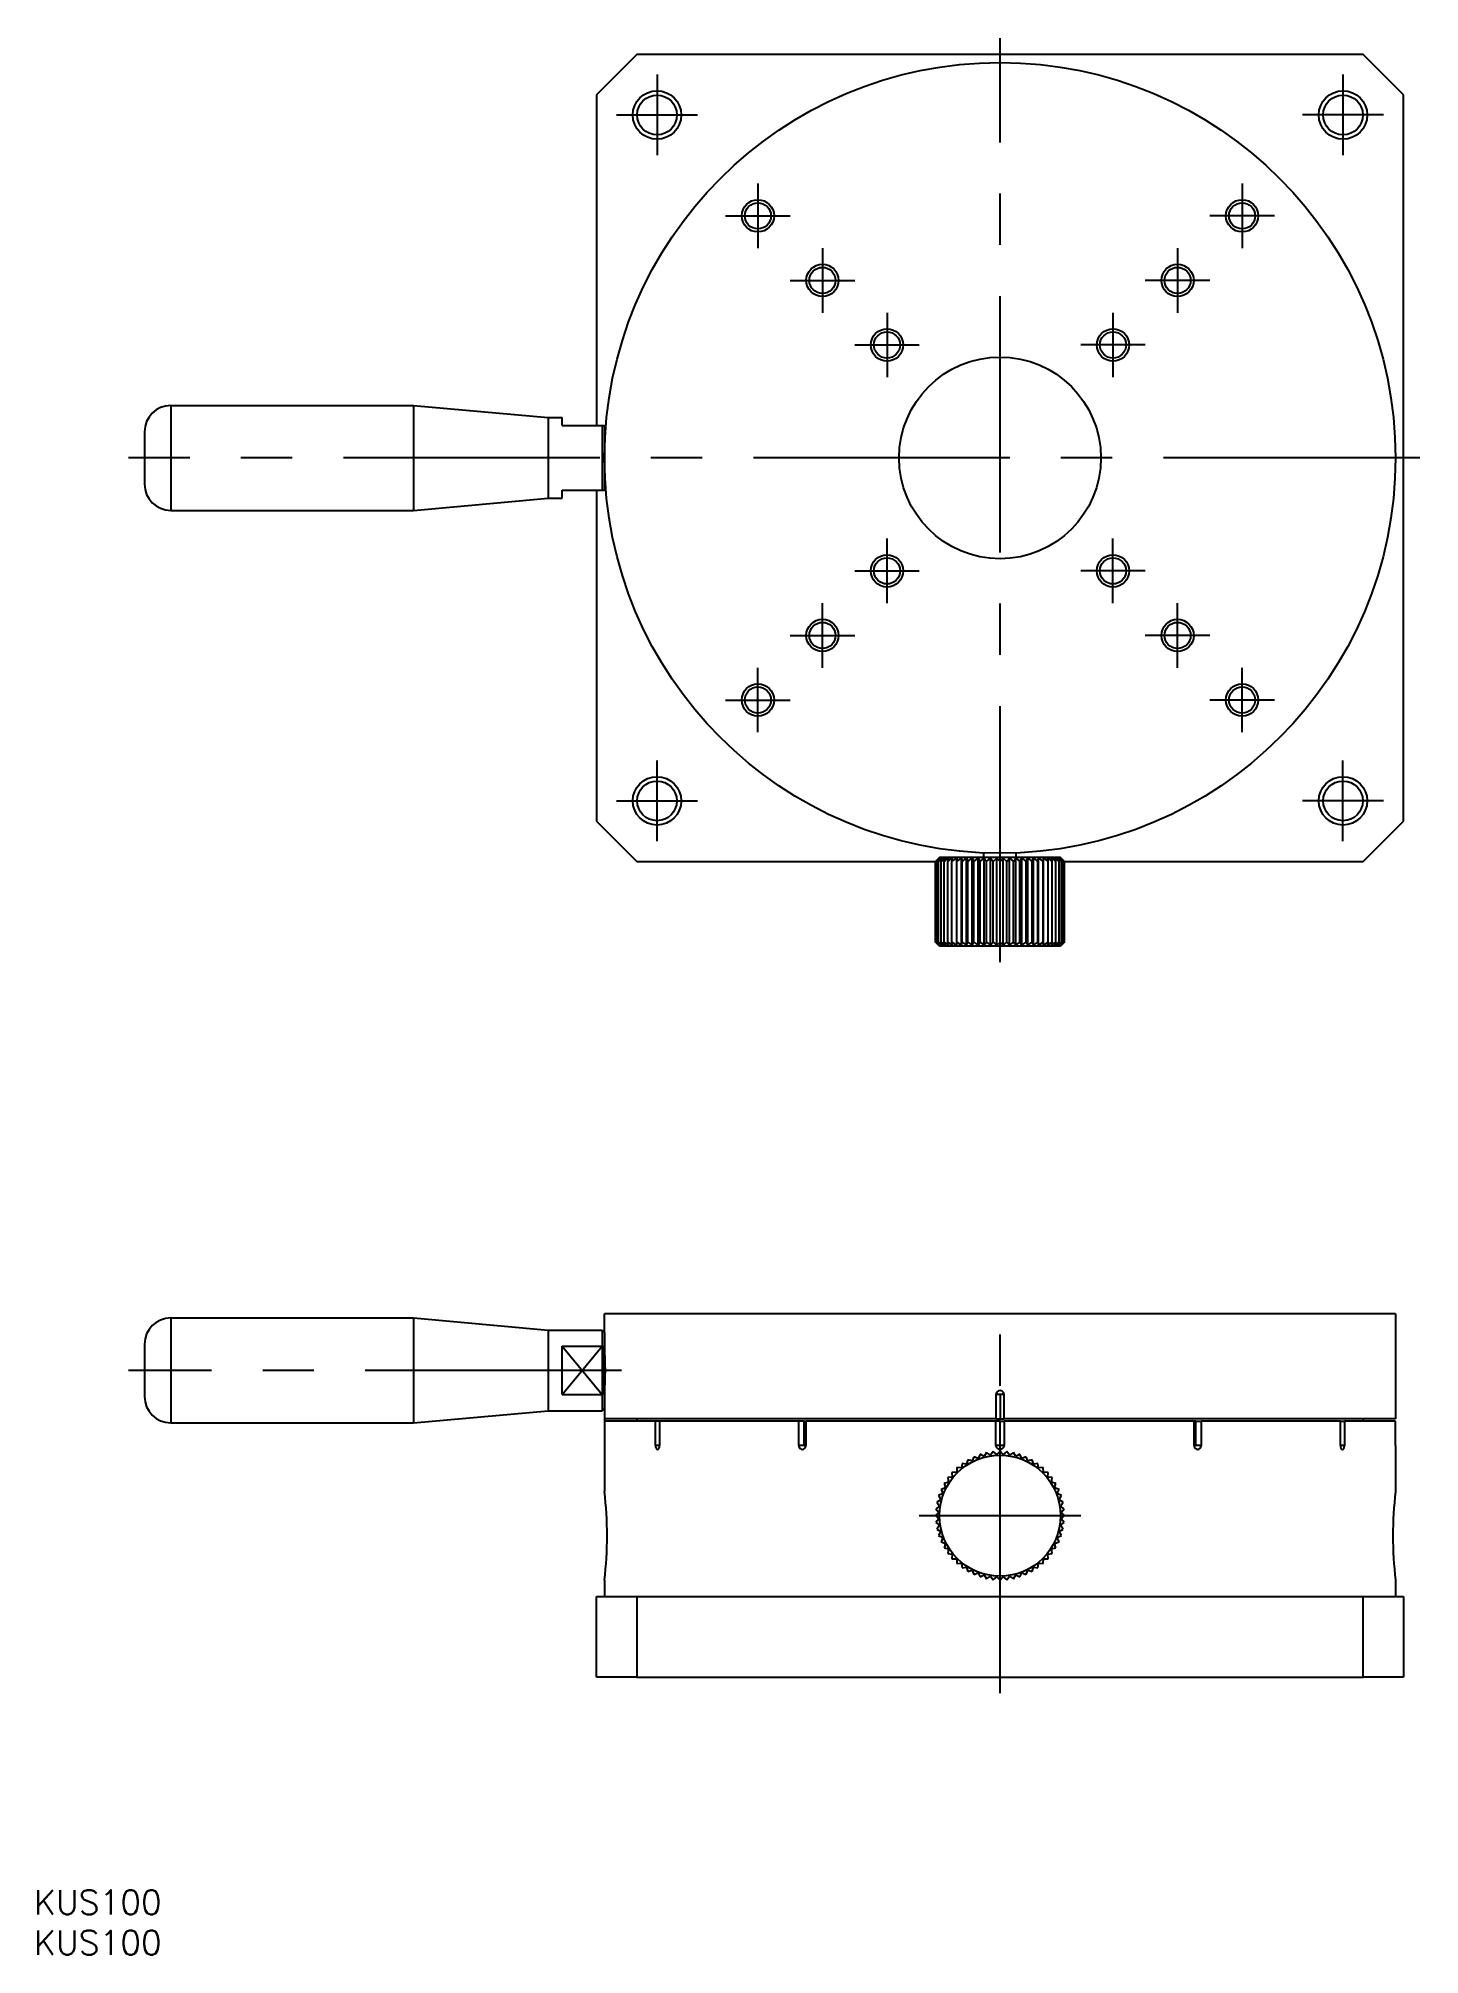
# Model space of a CAD drawing. Extents: x -119 to 52, y -185 to 52.
import ezdxf

# ---------------------------------------------------------------- set-up
doc = ezdxf.new("R2010")
doc.units = 0
doc.linetypes.add('CENTER', pattern=[50.8, 31.75, -6.35, 6.35, -6.35])
doc.layers.get('0').update_dxf_attribs({"linetype": 'CONTINUOUS'})
doc.layers.add('CENTER', color=1, linetype='CONTINUOUS')
doc.styles.get("Standard").update_dxf_attribs({"font": 'txt.shx', "height": 3, "bigfont": 'bigfont.shx'})

msp = doc.modelspace()

# ---------------------------------------------------------------- linework, layer by layer
at = {"color": 7, "linetype": 'CONTINUOUS'}
for p, q in [((-45, 50), (-50, 45)), ((45, 50), (-45, 50)), ((50, 45), (45, 50)), ((-50, 45), (-50, 4)), ((50, -45), (50, 45)), ((-102.75, 6.5), (-102.75, -6.5)), ((-102.75, 6.5), (-72.67, 6.5)), ((-72.67, 6.5), (-72.67, -6.5)), ((-72.67, 6.5), (-56, 5)), ((-56, 5), (-56, -5)), ((-56, 5), (-54.25, 5)), ((-54.25, 4), (-54.25, 5)), ((-106, 3.25), (-106, -3.25)), ((-54.25, 4), (-49, 4)), ((-49.3, 4), (-49.3, -4)), ((-49, 4), (-49, -4)), ((-49, 3), (-48.91, 3)), ((-54.25, -5), (-54.25, -4)), ((-54.25, -4), (-49, -4)), ((-50, -4), (-50, -45)), ((-49, -3), (-48.91, -3)), ((-102.75, -6.5), (-72.67, -6.5)), ((-72.67, -6.5), (-56, -5)), ((-56, -5), (-54.25, -5)), ((-50, -45), (-45, -50)), ((45, -50), (50, -45)), ((-7.5, -49.5), (-8, -50)), ((-8, -50), (-7.59, -49.6)), ((-7.59, -49.6), (-7.96, -50)), ((-7.96, -50), (-7.51, -49.6)), ((-7.51, -49.6), (-7.83, -50)), ((-7.83, -50), (-7.34, -49.6)), ((-7.34, -49.6), (-7.61, -50)), ((-7.61, -50), (-7.1, -49.6)), ((7.5, -49.5), (-7.5, -49.5)), ((-7.1, -49.6), (-7.31, -50)), ((-7.31, -50), (-6.77, -49.6)), ((-6.77, -49.6), (-6.93, -50)), ((-6.93, -50), (-6.37, -49.6)), ((-6.37, -49.6), (-6.47, -50)), ((-6.47, -50), (-5.91, -49.6)), ((-5.91, -49.6), (-5.95, -50)), ((-5.95, -50), (-5.37, -49.6)), ((-5.37, -60.4), (-5.37, -49.6)), ((-5.37, -49.6), (-5.35, -50)), ((-5.35, -50), (-4.78, -49.6)), ((-4.78, -60.4), (-4.78, -49.6)), ((-4.78, -49.6), (-4.7, -50)), ((-4.7, -50), (-4.14, -49.6)), ((-4.14, -60.4), (-4.14, -49.6)), ((-4.14, -49.6), (-4, -50)), ((-4, -50), (-3.45, -49.6)), ((-3.45, -60.4), (-3.45, -49.6)), ((-3.45, -49.6), (-3.25, -50)), ((-3.25, -50), (-2.72, -49.6)), ((-2.72, -60.4), (-2.72, -49.6)), ((-2.72, -49.6), (-2.47, -50)), ((-2.47, -50), (-1.97, -49.6)), ((-2, -49.5), (-2, -48.96)), ((-1.97, -60.4), (-1.97, -49.6)), ((-1.97, -49.6), (-1.66, -50)), ((-1.66, -50), (-1.19, -49.6)), ((-1.19, -60.4), (-1.19, -49.6)), ((-1.19, -49.6), (-0.84, -50)), ((-0.84, -50), (-0.4, -49.6)), ((-0.4, -60.4), (-0.4, -49.6)), ((-0.4, -49.6), (0, -50)), ((0, -50), (0.4, -49.6)), ((0.4, -60.4), (0.4, -49.6)), ((0.4, -49.6), (0.84, -50)), ((0.84, -50), (1.19, -49.6)), ((1.19, -60.4), (1.19, -49.6)), ((1.19, -49.6), (1.66, -50)), ((1.66, -50), (1.97, -49.6)), ((1.97, -60.4), (1.97, -49.6)), ((1.97, -49.6), (2.47, -50)), ((2, -49.5), (2, -48.96)), ((2.47, -50), (2.72, -49.6)), ((2.72, -60.4), (2.72, -49.6)), ((2.72, -49.6), (3.25, -50)), ((3.25, -50), (3.45, -49.6)), ((3.45, -60.4), (3.45, -49.6)), ((3.45, -49.6), (4, -50)), ((4, -50), (4.14, -49.6)), ((4.14, -60.4), (4.14, -49.6)), ((4.14, -49.6), (4.7, -50)), ((4.7, -50), (4.78, -49.6)), ((4.78, -60.4), (4.78, -49.6)), ((4.78, -49.6), (5.35, -50)), ((5.35, -50), (5.37, -49.6)), ((5.37, -60.4), (5.37, -49.6)), ((5.37, -49.6), (5.95, -50)), ((5.95, -50), (5.91, -49.6)), ((5.91, -49.6), (6.47, -50)), ((6.47, -50), (6.37, -49.6)), ((6.37, -49.6), (6.93, -50)), ((6.93, -50), (6.77, -49.6)), ((6.77, -49.6), (7.31, -50)), ((7.31, -50), (7.1, -49.6)), ((7.1, -49.6), (7.61, -50)), ((7.61, -50), (7.34, -49.6)), ((7.34, -49.6), (7.83, -50)), ((8, -50), (7.5, -49.5)), ((7.83, -50), (7.51, -49.6)), ((7.51, -49.6), (7.96, -50)), ((7.96, -50), (7.59, -49.6)), ((7.59, -49.6), (8, -50)), ((-45, -50), (-8, -50)), ((-8, -60), (-8, -50)), ((-7.96, -60), (-7.96, -50)), ((-7.83, -60), (-7.83, -50)), ((-7.61, -60), (-7.61, -50)), ((-7.31, -60), (-7.31, -50)), ((-6.93, -60), (-6.93, -50)), ((-6.47, -60), (-6.47, -50)), ((-5.95, -60), (-5.95, -50)), ((-5.35, -60), (-5.35, -50)), ((-4.7, -60), (-4.7, -50)), ((-4, -60), (-4, -50)), ((-3.25, -60), (-3.25, -50)), ((-2.47, -60), (-2.47, -50)), ((-1.66, -60), (-1.66, -50)), ((-0.84, -60), (-0.84, -50)), ((0, -60), (0, -50)), ((0.84, -60), (0.84, -50)), ((1.66, -60), (1.66, -50)), ((2.47, -60), (2.47, -50)), ((3.25, -60), (3.25, -50)), ((4, -60), (4, -50)), ((4.7, -60), (4.7, -50)), ((5.35, -60), (5.35, -50)), ((5.95, -60), (5.95, -50)), ((6.47, -60), (6.47, -50)), ((6.93, -60), (6.93, -50)), ((7.31, -60), (7.31, -50)), ((7.61, -60), (7.61, -50)), ((7.83, -60), (7.83, -50)), ((7.96, -60), (7.96, -50)), ((8, -50), (45, -50)), ((8, -60), (8, -50)), ((-8, -60), (-7.59, -60.4)), ((-7.5, -60.5), (-8, -60)), ((-7.96, -60), (-7.51, -60.4)), ((-7.59, -60.4), (-7.96, -60)), ((-7.83, -60), (-7.34, -60.4)), ((-7.51, -60.4), (-7.83, -60)), ((-7.61, -60), (-7.1, -60.4)), ((-7.34, -60.4), (-7.61, -60)), ((7.5, -60.5), (-7.5, -60.5)), ((-7.31, -60), (-6.77, -60.4)), ((-7.1, -60.4), (-7.31, -60)), ((-6.93, -60), (-6.37, -60.4)), ((-6.77, -60.4), (-6.93, -60)), ((-6.47, -60), (-5.91, -60.4)), ((-6.37, -60.4), (-6.47, -60)), ((-5.95, -60), (-5.37, -60.4)), ((-5.91, -60.4), (-5.95, -60)), ((-5.37, -60.4), (-5.35, -60)), ((-5.35, -60), (-4.78, -60.4)), ((-4.78, -60.4), (-4.7, -60)), ((-4.7, -60), (-4.14, -60.4)), ((-4.14, -60.4), (-4, -60)), ((-4, -60), (-3.45, -60.4)), ((-3.45, -60.4), (-3.25, -60)), ((-3.25, -60), (-2.72, -60.4)), ((-2.72, -60.4), (-2.47, -60)), ((-2.47, -60), (-1.97, -60.4)), ((-1.97, -60.4), (-1.66, -60)), ((-1.66, -60), (-1.19, -60.4)), ((-1.19, -60.4), (-0.84, -60)), ((-0.84, -60), (-0.4, -60.4)), ((-0.4, -60.4), (0, -60)), ((0, -60), (0.4, -60.4)), ((0.4, -60.4), (0.84, -60)), ((0.84, -60), (1.19, -60.4)), ((1.19, -60.4), (1.66, -60)), ((1.66, -60), (1.97, -60.4)), ((1.97, -60.4), (2.47, -60)), ((2.47, -60), (2.72, -60.4)), ((2.72, -60.4), (3.25, -60)), ((3.25, -60), (3.45, -60.4)), ((3.45, -60.4), (4, -60)), ((4, -60), (4.14, -60.4)), ((4.14, -60.4), (4.7, -60)), ((4.7, -60), (4.78, -60.4)), ((4.78, -60.4), (5.35, -60)), ((5.35, -60), (5.37, -60.4)), ((5.37, -60.4), (5.95, -60)), ((5.91, -60.4), (6.47, -60)), ((5.95, -60), (5.91, -60.4)), ((6.37, -60.4), (6.93, -60)), ((6.47, -60), (6.37, -60.4)), ((6.77, -60.4), (7.31, -60)), ((6.93, -60), (6.77, -60.4)), ((7.1, -60.4), (7.61, -60)), ((7.31, -60), (7.1, -60.4)), ((7.34, -60.4), (7.83, -60)), ((7.61, -60), (7.34, -60.4)), ((8, -60), (7.5, -60.5)), ((7.51, -60.4), (7.96, -60)), ((7.83, -60), (7.51, -60.4)), ((7.59, -60.4), (8, -60)), ((7.96, -60), (7.59, -60.4)), ((-102.75, -106.58), (-102.75, -113.08)), ((-102.75, -106.58), (-72.67, -106.58)), ((-72.67, -106.58), (-72.67, -113.08)), ((-72.67, -106.58), (-56, -108.08)), ((49, -106.08), (-49, -106.08)), ((-49, -108.38), (-49, -106.08)), ((49, -106.08), (49, -119.08)), ((-56, -108.08), (-56, -113.08)), ((-56, -108.08), (-49.3, -108.08)), ((-49.3, -108.08), (-49.3, -110.08)), ((-49.3, -108.08), (-49, -108.38)), ((-49, -108.38), (-49, -110.61)), ((-106, -109.83), (-106, -113.08)), ((-54.25, -116.08), (-54.25, -110.08)), ((-54.25, -110.08), (-49.3, -110.08)), ((-49.3, -110.08), (-49.3, -116.08)), ((-49.3, -110.08), (-49, -110.61)), ((-49, -115.54), (-49, -110.61)), ((-106, -113.08), (-106, -116.33)), ((-102.75, -113.08), (-102.75, -119.58)), ((-72.67, -113.08), (-72.67, -119.58)), ((-56, -113.08), (-56, -118.08)), ((-54.25, -116.08), (-49.3, -116.08)), ((-49.3, -116.08), (-49, -115.54)), ((-49.3, -116.08), (-49.3, -118.08)), ((-49, -115.54), (-49, -117.78)), ((0, -116.08), (-0.5, -116.08)), ((-0.5, -116.08), (-0.5, -119.08)), ((0, -116.08), (0, -119.08)), ((0.5, -116.08), (0, -116.08)), ((0.5, -119.08), (0.5, -116.08)), ((-72.67, -119.58), (-56, -118.08)), ((-56, -118.08), (-49.3, -118.08)), ((-49.3, -118.08), (-49, -117.78)), ((-49, -117.78), (-49, -120.08)), ((-102.75, -119.58), (-72.67, -119.58)), ((-0.5, -119.08), (-49, -119.08)), ((-49, -119.38), (-49, -122.38)), ((-42.68, -119.38), (-49, -119.38)), ((-45, -119.08), (-45, -119.38)), ((-42.68, -122.38), (-42.68, -119.38)), ((-42.18, -119.38), (-42.68, -119.38)), ((-24.93, -119.38), (-42.18, -119.38)), ((-42.18, -119.38), (-42.18, -122.38)), ((-24.93, -122.38), (-24.93, -119.38)), ((-24.25, -119.38), (-24.93, -119.38)), ((-24.25, -122.38), (-24.25, -119.38)), ((-24.25, -119.38), (-24.07, -119.38)), ((-24.07, -119.38), (-24.07, -122.38)), ((-0.5, -119.38), (-24.07, -119.38)), ((-0.5, -119.08), (0, -119.08)), ((-0.5, -122.38), (-0.5, -119.38)), ((0, -119.38), (-0.5, -119.38)), ((0, -119.08), (0.5, -119.08)), ((0, -122.38), (0, -119.38)), ((0, -119.38), (0.5, -119.38)), ((49, -119.08), (0.5, -119.08)), ((24.07, -119.38), (0.5, -119.38)), ((0.5, -119.38), (0.5, -122.38)), ((24.07, -122.38), (24.07, -119.38)), ((24.25, -119.38), (24.07, -119.38)), ((24.25, -122.38), (24.25, -119.38)), ((24.25, -119.38), (24.93, -119.38)), ((24.93, -119.38), (24.93, -122.38)), ((42.18, -119.38), (24.93, -119.38)), ((42.18, -122.38), (42.18, -119.38)), ((42.18, -119.38), (42.68, -119.38)), ((42.68, -119.38), (42.68, -122.38)), ((49, -119.38), (42.68, -119.38)), ((45, -119.08), (45, -119.38)), ((49, -122.38), (49, -119.38)), ((-49, -122.38), (-49, -128.09)), ((-42.18, -122.38), (-42.68, -122.38)), ((-24.25, -122.38), (-24.93, -122.38)), ((-24.07, -122.38), (-24.25, -122.38)), ((-2.47, -123.47), (-2.72, -123.98)), ((-1.97, -123.73), (-2.47, -123.47)), ((-1.66, -123.25), (-1.97, -123.73)), ((-1.19, -123.57), (-1.66, -123.25)), ((-0.84, -123.12), (-1.19, -123.57)), ((-0.4, -123.49), (-0.84, -123.12)), ((0, -122.38), (-0.5, -122.38)), ((0, -123.08), (-0.4, -123.49)), ((0.5, -122.38), (0, -122.38)), ((0.4, -123.49), (0, -123.08)), ((0.84, -123.12), (0.4, -123.49)), ((1.19, -123.57), (0.84, -123.12)), ((1.66, -123.25), (1.19, -123.57)), ((1.97, -123.73), (1.66, -123.25)), ((2.47, -123.47), (1.97, -123.73)), ((2.72, -123.98), (2.47, -123.47)), ((24.25, -122.38), (24.07, -122.38)), ((24.93, -122.38), (24.25, -122.38)), ((42.68, -122.38), (42.18, -122.38)), ((49, -122.38), (49, -128.09)), ((-5.37, -125.7), (-5.95, -125.72)), ((-5.95, -125.72), (-5.91, -126.29)), ((-5.35, -125.13), (-5.37, -125.7)), ((-4.78, -125.17), (-5.35, -125.13)), ((-4.7, -124.6), (-4.78, -125.17)), ((-4.14, -124.7), (-4.7, -124.6)), ((-4, -124.15), (-4.14, -124.7)), ((-3.45, -124.3), (-4, -124.15)), ((-3.25, -123.77), (-3.45, -124.3)), ((-2.72, -123.98), (-3.25, -123.77)), ((3.25, -123.77), (2.72, -123.98)), ((3.45, -124.3), (3.25, -123.77)), ((4, -124.15), (3.45, -124.3)), ((4.14, -124.7), (4, -124.15)), ((4.7, -124.6), (4.14, -124.7)), ((4.78, -125.17), (4.7, -124.6)), ((5.35, -125.13), (4.78, -125.17)), ((5.37, -125.7), (5.35, -125.13)), ((5.95, -125.72), (5.37, -125.7)), ((5.91, -126.29), (5.95, -125.72)), ((-6.77, -127.63), (-7.31, -127.82)), ((-7.31, -127.82), (-7.1, -128.35)), ((-6.37, -126.94), (-6.93, -127.08)), ((-6.93, -127.08), (-6.77, -127.63)), ((-5.91, -126.29), (-6.47, -126.37)), ((-6.47, -126.37), (-6.37, -126.94)), ((6.47, -126.37), (5.91, -126.29)), ((6.37, -126.94), (6.47, -126.37)), ((6.93, -127.08), (6.37, -126.94)), ((6.77, -127.63), (6.93, -127.08)), ((7.31, -127.82), (6.77, -127.63)), ((7.1, -128.35), (7.31, -127.82)), ((-7.51, -129.89), (-7.96, -130.24)), ((-7.96, -130.24), (-7.59, -130.68)), ((-7.34, -129.11), (-7.83, -129.41)), ((-7.83, -129.41), (-7.51, -129.89)), ((-7.1, -128.35), (-7.61, -128.6)), ((-7.61, -128.6), (-7.34, -129.11)), ((7.61, -128.6), (7.1, -128.35)), ((7.34, -129.11), (7.61, -128.6)), ((7.83, -129.41), (7.34, -129.11)), ((7.51, -129.89), (7.83, -129.41)), ((7.96, -130.24), (7.51, -129.89)), ((7.59, -130.68), (7.96, -130.24)), ((-7.59, -130.68), (-8, -131.08)), ((-8, -131.08), (-7.59, -131.47)), ((-7.59, -131.47), (-7.96, -131.91)), ((-7.96, -131.91), (-7.51, -132.26)), ((-7.51, -132.26), (-7.83, -132.74)), ((-7.83, -132.74), (-7.34, -133.04)), ((7.34, -133.04), (7.83, -132.74)), ((7.51, -132.26), (7.96, -131.91)), ((7.83, -132.74), (7.51, -132.26)), ((8, -131.08), (7.59, -130.68)), ((7.59, -131.47), (8, -131.08)), ((7.96, -131.91), (7.59, -131.47)), ((-7.34, -133.04), (-7.61, -133.55)), ((-7.61, -133.55), (-7.1, -133.8)), ((-7.1, -133.8), (-7.31, -134.33)), ((-7.31, -134.33), (-6.77, -134.53)), ((-6.77, -134.53), (-6.93, -135.08)), ((-6.93, -135.08), (-6.37, -135.21)), ((-6.37, -135.21), (-6.47, -135.78)), ((6.37, -135.21), (6.93, -135.08)), ((6.47, -135.78), (6.37, -135.21)), ((6.77, -134.53), (7.31, -134.33)), ((6.93, -135.08), (6.77, -134.53)), ((7.1, -133.8), (7.61, -133.55)), ((7.31, -134.33), (7.1, -133.8)), ((7.61, -133.55), (7.34, -133.04)), ((-6.47, -135.78), (-5.91, -135.86)), ((-5.91, -135.86), (-5.95, -136.43)), ((-5.95, -136.43), (-5.37, -136.45)), ((-5.37, -136.45), (-5.35, -137.02)), ((-5.35, -137.02), (-4.78, -136.98)), ((-4.78, -136.98), (-4.7, -137.55)), ((-4.7, -137.55), (-4.14, -137.45)), ((-4.14, -137.45), (-4, -138)), ((4, -138), (4.14, -137.45)), ((4.14, -137.45), (4.7, -137.55)), ((4.7, -137.55), (4.78, -136.98)), ((4.78, -136.98), (5.35, -137.02)), ((5.35, -137.02), (5.37, -136.45)), ((5.37, -136.45), (5.95, -136.43)), ((5.91, -135.86), (6.47, -135.78)), ((5.95, -136.43), (5.91, -135.86)), ((-49, -139.08), (-49, -141.08)), ((-4, -138), (-3.45, -137.85)), ((-3.45, -137.85), (-3.25, -138.38)), ((-3.25, -138.38), (-2.72, -138.17)), ((-2.72, -138.17), (-2.47, -138.68)), ((-2.47, -138.68), (-1.97, -138.42)), ((-1.97, -138.42), (-1.66, -138.9)), ((-1.66, -138.9), (-1.19, -138.58)), ((-1.19, -138.58), (-0.84, -139.03)), ((-0.84, -139.03), (-0.4, -138.67)), ((-0.4, -138.67), (0, -139.08)), ((0, -139.08), (0.4, -138.67)), ((0.4, -138.67), (0.84, -139.03)), ((0.84, -139.03), (1.19, -138.58)), ((1.19, -138.58), (1.66, -138.9)), ((1.66, -138.9), (1.97, -138.42)), ((1.97, -138.42), (2.47, -138.68)), ((2.47, -138.68), (2.72, -138.17)), ((2.72, -138.17), (3.25, -138.38)), ((3.25, -138.38), (3.45, -137.85)), ((3.45, -137.85), (4, -138)), ((49, -139.08), (49, -141.08)), ((-50, -151.08), (-50, -141.08)), ((-50, -141.08), (-45, -141.08)), ((-45, -141.08), (-45, -151.08)), ((-45, -141.08), (45, -141.08)), ((45, -151.08), (45, -141.08)), ((45, -141.08), (50, -141.08)), ((50, -141.08), (50, -151.08)), ((-45, -151.08), (-50, -151.08)), ((-45, -151.08), (45, -151.08)), ((50, -151.08), (45, -151.08))]:
    msp.add_line(p, q, dxfattribs=at)
at = {"color": 3, "linetype": 'CONTINUOUS'}
for p, q in [((-54.25, -116.08), (-49.3, -110.08)), ((-54.25, -110.08), (-49.3, -116.08))]:
    msp.add_line(p, q, dxfattribs=at)
at = {"color": 7, "linetype": 'CONTINUOUS'}
for centre, radius in [((0, 0), 49), ((-42.5, 42.5), 2.46), ((42.5, 42.5), 2.46), ((-30, 30), 1.62), ((30, 30), 1.62), ((-22, 22), 1.62), ((22, 22), 1.62), ((-14, 14), 1.62), ((14, 14), 1.62), ((0, 0), 12.5), ((-14, -14), 1.62), ((14, -14), 1.62), ((-22, -22), 1.62), ((22, -22), 1.62), ((-30, -30), 1.62), ((30, -30), 1.62), ((-42.5, -42.5), 2.46), ((42.5, -42.5), 2.46), ((0, -131.08), 7.5)]:
    msp.add_circle(centre, radius, dxfattribs=at)
at = {"color": 3, "linetype": 'CONTINUOUS'}
for centre, radius in [((-42.5, 42.5), 3), ((42.5, 42.5), 3), ((-30, 30), 2), ((30, 30), 2), ((-22, 22), 2), ((22, 22), 2), ((-14, 14), 2), ((14, 14), 2), ((-14, -14), 2), ((14, -14), 2), ((-22, -22), 2), ((22, -22), 2), ((-30, -30), 2), ((30, -30), 2), ((-42.5, -42.5), 3), ((42.5, -42.5), 3)]:
    msp.add_circle(centre, radius, dxfattribs=at)
at = {"color": 7, "linetype": 'CONTINUOUS'}
for centre, radius, start, end in [((-102.75, 3.25), 3.25, 90, 180), ((-102.75, -3.25), 3.25, 180, 270), ((-102.75, -109.83), 3.25, 90, 180), ((-98.76, -113.07), 49.86, 356.5377, 3.4718), ((-102.75, -116.33), 3.25, 180, 270), ((0, -116.08), 0.497, 359.9784, 180), ((-41.84, -122.39), 0.844, 179.047, 202.536), ((-42.3, -122.58), 0.345, 202.5365, 228.3009), ((-42.44, -122.74), 0.135, 226.4952, 311.9394), ((-42.73, -122.47), 0.538, 315.7002, 354.6714), ((-43.15, -122.37), 0.968, 351.5539, 359.8678), ((-24.41, -122.39), 0.523, 178.797, 228.6177), ((-24.5, -122.49), 0.384, 228.397, 314.182), ((-24.61, -122.38), 0.542, 314.4505, 0.487), ((0, -122.38), 0.497, 180, 0), ((24.59, -122.39), 0.523, 178.797, 228.6177), ((24.5, -122.49), 0.384, 228.397, 314.182), ((24.39, -122.38), 0.542, 314.4505, 0.487), ((43.03, -122.39), 0.844, 179.047, 202.536), ((42.57, -122.58), 0.345, 202.5365, 228.3009), ((42.43, -122.74), 0.135, 226.4952, 311.9394), ((42.14, -122.47), 0.538, 315.7002, 354.6714), ((41.71, -122.37), 0.968, 351.5539, 359.8678), ((-97.71, -133.58), 49.02, 353.5682, 6.4318), ((97.71, -133.58), 49.02, 173.5682, 186.4318)]:
    msp.add_arc(centre, radius, start, end, dxfattribs=at)
at = {"layer": 'CENTER', "color": 1, "linetype": 'CENTER'}
for p, q in [((0, -62.5), (0, 52)), ((-42.5, 47.5), (-42.5, 37.5)), ((42.5, 47.5), (42.5, 37.5)), ((-47.5, 42.5), (-37.5, 42.5)), ((47.5, 42.5), (37.5, 42.5)), ((-30, 34), (-30, 26)), ((30, 34), (30, 26)), ((-34, 30), (-26, 30)), ((34, 30), (26, 30)), ((-22, 26), (-22, 18)), ((22, 26), (22, 18)), ((-26, 22), (-18, 22)), ((26, 22), (18, 22)), ((-14, 18), (-14, 10)), ((14, 18), (14, 10)), ((-18, 14), (-10, 14)), ((18, 14), (10, 14)), ((52, 0), (-108, 0)), ((-14, -18), (-14, -10)), ((14, -18), (14, -10)), ((-18, -14), (-10, -14)), ((18, -14), (10, -14)), ((-22, -26), (-22, -18)), ((22, -26), (22, -18)), ((-26, -22), (-18, -22)), ((26, -22), (18, -22)), ((-30, -34), (-30, -26)), ((30, -34), (30, -26)), ((-34, -30), (-26, -30)), ((34, -30), (26, -30)), ((-42.5, -47.5), (-42.5, -37.5)), ((42.5, -47.5), (42.5, -37.5)), ((-47.5, -42.5), (-37.5, -42.5)), ((47.5, -42.5), (37.5, -42.5)), ((0, -153.08), (0, -104.08)), ((-46.91, -113.08), (-108, -113.08)), ((-10, -131.08), (10, -131.08))]:
    msp.add_line(p, q, dxfattribs=at)

# ---------------------------------------------------------------- texts
at = {"color": 7, "linetype": 'CONTINUOUS'}
for p in [(-119.68, -180.49), (-119.68, -185.49)]:
    msp.add_text('KUS100', height=3, dxfattribs=at).set_placement(p)

doc.saveas('drawing.dxf')
